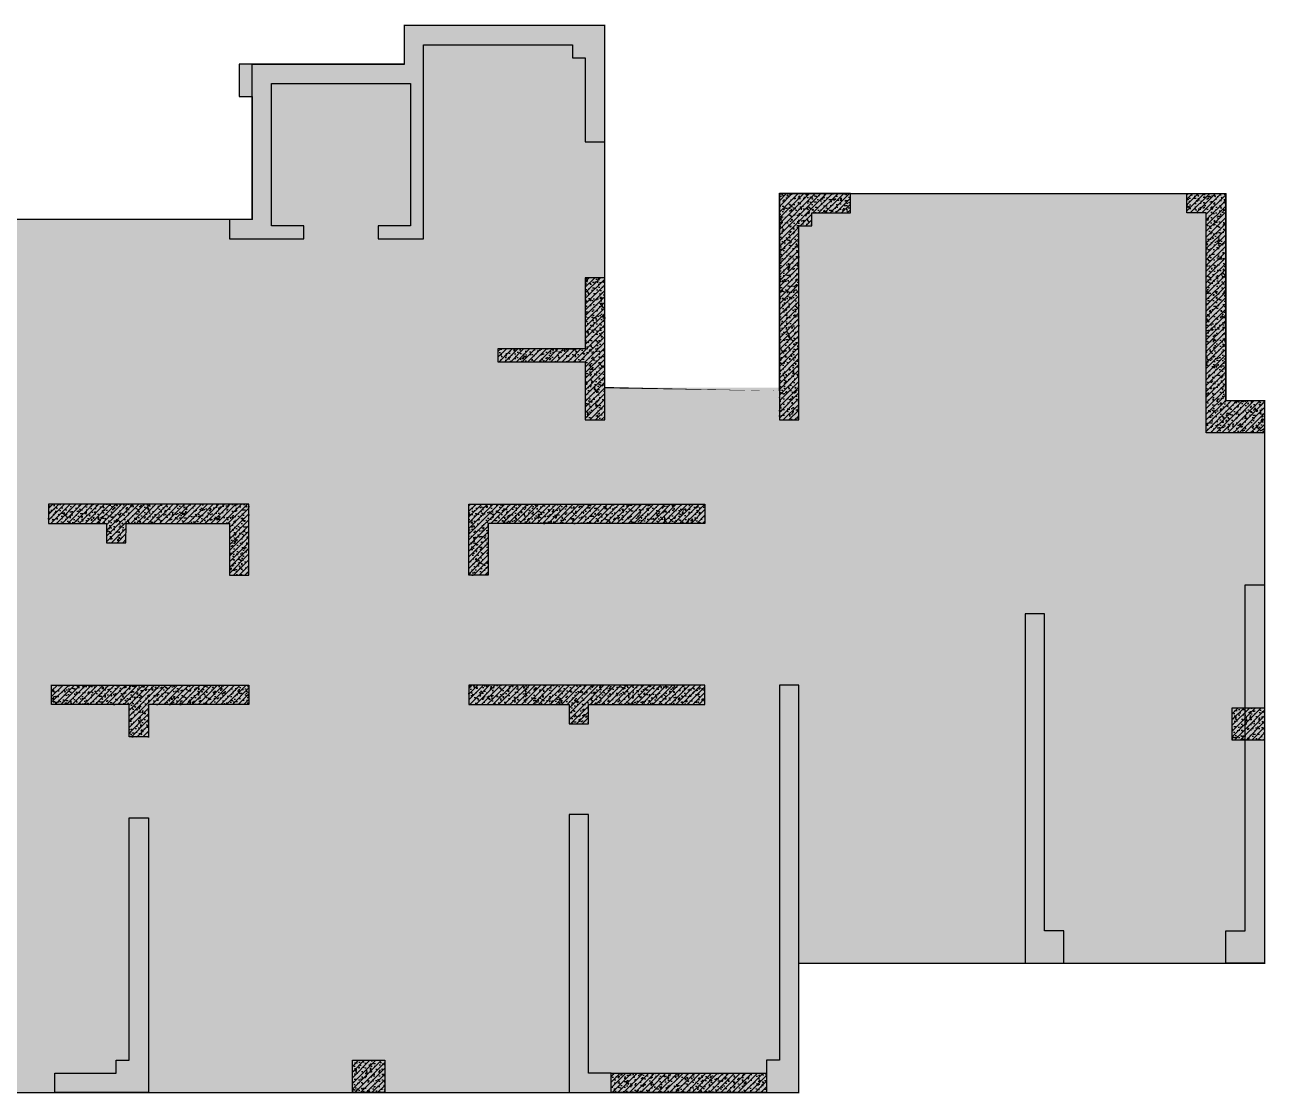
# Model space of a CAD drawing. Extents: x 923964 to 1204934, y 804567 to 1705037.
# Drawn here: x 966660 to 985834, y 1092117 to 1108637 of the extents above; entities that cross this region are included whole.
import ezdxf

# ---------------------------------------------------------------- set-up
doc = ezdxf.new("R2010")
doc.units = 0
doc.header["$LTSCALE"] = 500
for name, color, linetype in [('S_COLU', 2, 'CONTINUOUS'), ('S_COLU_HACH', 15, 'CONTINUOUS'), ('S_WALL', 2, 'CONTINUOUS'), ('S_WALL_HACH', 30, 'CONTINUOUS'), ('S_WALL_OTHE_HACH', 33, 'CONTINUOUS'), ('主楼填充1', 1, 'CONTINUOUS')]:
    doc.layers.add(name, color=color, linetype=linetype)
pattern_1 = [(45, (654442.8093931782, 731564.5731772534), (-44.19417382415921, 44.19417382415922), []), (49.99999999999999, (654442.8093931782, 731564.5731772534), (179.3150456501884, -15.68803374564878), [18.75, -206.25]), (355, (654442.8093931782, 731564.5731772534), (-34.68783340325, 188.048033425003), [15, -165]), (100.4514, (654457.7523131783, 731563.2658422533), (144.6273454285054, 172.3598855152384), [15.9350475, -175.285528]), (46.18420000000002, (654442.8093931782, 731614.5731772534), (266.8102621564111, -41.37975358225452), [28.12499999999997, -309.3749999999995]), (96.6356, (654465.0435794282, 731611.1248505034), (233.6656763871758, 243.5294677251104), [23.902572, -262.92825]), (351.1842, (654442.8093931782, 731614.5731772534), (233.6654862834068, 243.5296502313311), [22.5, -247.5]), (21, (654467.8093931782, 731602.0731772534), (149.2267630296154, -100.6547226663347), [18.75, -206.25]), (326.0000000000001, (654467.8093931782, 731602.0731772534), (60.82883298039543, 181.2875112617133), [15, -165]), (71.4514, (654480.2449514283, 731593.6852757534), (210.0556571453725, 80.6326241774881), [15.9350475, -175.285528]), (37.50000000000001, (654442.8093931782, 731564.5731772534), (3.039963829322667, 83.22346345782788), [0, -163, 0, -167.5, 0, -165.625]), (7.499999999999999, (654442.8093931782, 731564.5731772534), (65.76738436053715, 98.60292797059006), [0, -95.5, 0, -159.25, 0, -63.125]), (327.5, (654387.0593931782, 731564.5731772534), (133.4556090431022, -5.638717933594939), [0, -62.5, 0, -195, 0, -258.75]), (317.5, (654362.0593931782, 731564.5731772534), (145.7965423355966, 25.02624558307943), [0, -81.25, 0, -129.5, 0, -183.75])]

msp = doc.modelspace()

# ---------------------------------------------------------------- hatches: boundary and pattern name
at = {"layer": 'S_COLU_HACH'}
h = msp.add_hatch(color=256, dxfattribs=at)
h.dxf.hatch_style = 1
h.paths.add_polyline_path([(985323.8950209541, 1098077.307713919), (985823.8950209541, 1098077.307713919), (985823.8950209541, 1097577.369780855), (985323.8950209541, 1097577.369780855)])
h = msp.add_hatch(color=256, dxfattribs=at)
h.dxf.hatch_style = 1
h.paths.add_polyline_path([(971723.8949482581, 1092627.369582072), (972223.8949482581, 1092627.369582072), (972223.8949482581, 1092127.431649008), (971723.8949482581, 1092127.431649008)])
at = {"layer": 'S_WALL_HACH'}
h = msp.add_hatch(color=256, dxfattribs=at)
h.dxf.hatch_style = 1
h.paths.add_polyline_path([(975623.8950209769, 1108627.369613996), (972523.8950209764, 1108627.369613996), (972523.8950209764, 1108027.369613994), (969973.8950209764, 1108027.369613996), (969973.8950209739, 1107527.431648985), (970173.8950209764, 1107527.369581893), (970173.8950209755, 1105627.369613966), (969823.8950210097, 1105627.369613995), (969823.8950210116, 1105327.369613994), (970973.895021019, 1105327.369613966), (970973.8950209764, 1105527.369613995), (970473.8950209764, 1105527.369613995), (970473.8950209934, 1107727.369613992), (972623.8950210225, 1107727.369613966), (972623.8950209764, 1105527.369613995), (972123.8950210137, 1105527.369613995), (972123.8950210051, 1105327.36961391), (972823.8950209952, 1105327.369614079), (972823.8950209888, 1108327.36961399), (975123.8040296237, 1108327.369599271), (975123.8040296023, 1108127.30942814), (975323.8950209902, 1108127.309428152), (975323.8950209764, 1106827.369597291), (975623.895020976, 1106827.369597289)])
h = msp.add_hatch(color=256, dxfattribs=at)
h.dxf.hatch_style = 1
h.paths.add_polyline_path([(978823.8955146226, 1105527.36958202), (978823.8955146216, 1105727.369613991), (979423.8942407254, 1105727.369613991), (979423.8942506695, 1106027.369613993), (978323.8954099619, 1106027.369613995), (978323.8946319581, 1102527.374849052), (978623.8942429931, 1102527.385266712), (978623.8942468605, 1105527.369582028)])
h = msp.add_hatch(color=256, dxfattribs=at)
h.dxf.hatch_style = 1
h.paths.add_polyline_path([(985823.8950209927, 1102327.369613995), (984923.8950209541, 1102327.369613995), (984923.895000295, 1105727.369613958), (984623.8950003337, 1105727.369614027), (984623.8949771333, 1106027.369613995), (985223.8950209923, 1106027.369613995), (985223.8950209927, 1102827.369613995), (985823.8950209927, 1102827.369613995), (985823.8950209927, 1102627.369613995)])
h = msp.add_hatch(color=256, dxfattribs=at)
h.dxf.hatch_style = 1
h.paths.add_polyline_path([(974173.8950209767, 1103427.369599286), (975323.8950209884, 1103427.369599286), (975323.8950209884, 1102527.369599286), (975623.8950209545, 1102527.36959929), (975623.8950209833, 1104727.369597305), (975323.8950209732, 1104727.369597272), (975323.8950209444, 1103627.369613997), (973973.8950209767, 1103627.369599286), (973973.8950209767, 1103427.369599286)])
h = msp.add_hatch(color=256, dxfattribs=at)
h.dxf.hatch_style = 1
h.paths.add_polyline_path([(970123.5541261372, 1100327.369707776), (970123.55412614, 1101227.369707824), (967023.8950162518, 1101227.369610625), (967023.895025701, 1100927.369617414), (967923.8950209764, 1100927.369614019), (967923.5541458749, 1100627.369612864), (968223.7245791936, 1100627.369614593), (968224.065462759, 1100927.369613446), (969824.0654679579, 1100927.369567129), (969823.7245739952, 1100127.369660893), (970123.2132312772, 1100127.369801564), (970123.2132312772, 1100327.369801565)])
h = msp.add_hatch(color=256, dxfattribs=at)
h.dxf.hatch_style = 1
h.paths.add_polyline_path([(973523.9465924494, 1100327.369613988), (973523.9465924466, 1101227.369707824), (977173.8950322978, 1101227.369599286), (977173.8950133994, 1100927.369612864), (975523.8950209876, 1100927.369615174), (975523.8692404456, 1100927.369614027), (973823.8821255087, 1100927.369614023), (973823.9079164481, 1100127.369613998), (973523.9465924487, 1100127.369613987)])
h = msp.add_hatch(color=256, dxfattribs=at)
h.dxf.hatch_style = 1
h.paths.add_polyline_path([(985223.8950285944, 1094627.384642224), (985523.8948394061, 1094627.354585774), (985523.8400141944, 1099977.36962613), (985823.9500277175, 1099977.369601874), (985824.0065403392, 1094127.369613995), (985223.8950133913, 1094127.399662972)])
h = msp.add_hatch(color=256, dxfattribs=at)
h.dxf.hatch_style = 1
h.paths.add_polyline_path([(982123.8952800042, 1099527.369601874), (982123.894376134, 1094127.369613995), (982723.7986073038, 1094127.369667214), (982723.7986073038, 1094627.370127124), (982423.8955606503, 1094627.370066432), (982423.8951128771, 1099527.36962613)])
h = msp.add_hatch(color=256, dxfattribs=at)
h.dxf.hatch_style = 1
h.paths.add_polyline_path([(968573.895025928, 1098127.36953479), (968573.8950160247, 1097627.369613987), (968273.8950249706, 1097627.36920259), (968273.8950169822, 1098127.369229017), (967073.8950209406, 1098127.364683874), (967073.8950209406, 1098427.37454413), (969923.4083064748, 1098427.379447901), (970123.4083064748, 1098427.379447901), (970123.408306472, 1098127.369693214)])
h = msp.add_hatch(color=256, dxfattribs=at)
h.dxf.hatch_style = 1
h.paths.add_polyline_path([(977173.8587464183, 1098427.31093372), (973523.8950259498, 1098427.374807565), (973523.8950160071, 1098127.364420439), (975073.8950209613, 1098127.369614002), (975073.8950209558, 1097827.368664853), (975373.8950209557, 1097827.368970357), (975373.8950209612, 1098127.369614002), (977173.8587464176, 1098127.369613998)])
h = msp.add_hatch(color=256, dxfattribs=at)
h.dxf.hatch_style = 1
h.paths.add_polyline_path([(978323.894978783, 1098427.310939346), (978323.8949141618, 1092627.379719576), (978123.8949767794, 1092627.379742479), (978123.895065215, 1092127.379799839), (978623.8949985035, 1092127.379799839), (978623.8950631247, 1098427.310933723)])
h = msp.add_hatch(color=256, dxfattribs=at)
h.dxf.hatch_style = 1
h.paths.add_polyline_path([(975723.7988894088, 1092427.369644368), (975373.8956941238, 1092427.369583677), (975373.8943477934, 1096427.369626147), (975073.8951914986, 1096427.36960189), (975073.8948504222, 1092127.429131239), (975723.7989046151, 1092127.429184458)])
h = msp.add_hatch(color=256, dxfattribs=at)
h.dxf.hatch_style = 1
h.paths.add_polyline_path([(967123.8951948555, 1092427.369842703), (968073.7594980444, 1092427.36961402), (968073.7595126511, 1092627.369582072), (968273.76447694, 1092627.378622651), (968274.0402749383, 1096377.36970548), (968574.0395105584, 1096377.369522524), (968573.7505313754, 1092127.431649008), (967123.8950209983, 1092127.432257602)])
h = msp.add_hatch(color=256, dxfattribs=at)
h.dxf.hatch_style = 1
h.paths.add_polyline_path([(975723.753791849, 1092427.369644376), (978123.8499234373, 1092427.369644376), (978123.8499234373, 1092127.379799847), (975723.753791849, 1092127.379799847)])
at = {"layer": 'S_WALL_OTHE_HACH'}
h = msp.add_hatch(dxfattribs=at)
h.set_pattern_fill('钢筋混凝土', color=256, scale=25)
h.set_pattern_definition(pattern_1)
h.paths.add_polyline_path([(975623.8950209769, 1108627.369613996), (972523.8950209764, 1108627.369613996), (972523.8950209764, 1108027.369613994), (969973.8950209764, 1108027.369613996), (969973.8950209739, 1107527.431648985), (970173.8950209764, 1107527.369581893), (970173.8950209755, 1105627.369613966), (969823.8950210097, 1105627.369613995), (969823.8950210116, 1105327.369613994), (970973.895021019, 1105327.369613966), (970973.8950209764, 1105527.369613995), (970473.8950209764, 1105527.369613995), (970473.8950209934, 1107727.369613992), (972623.8950210225, 1107727.369613966), (972623.8950209764, 1105527.369613995), (972123.8950210137, 1105527.369613995), (972123.8950210051, 1105327.36961391), (972823.8950209952, 1105327.369614079), (972823.8950209888, 1108327.36961399), (975123.8040296237, 1108327.369599271), (975123.8040296023, 1108127.30942814), (975323.8950209902, 1108127.309428152), (975323.8950209764, 1106827.369597291), (975623.895020976, 1106827.369597289)])
h = msp.add_hatch(dxfattribs=at)
h.set_pattern_fill('钢筋混凝土', color=256, scale=25)
h.set_pattern_definition([(45, (654442.8093931782, 731564.5731772534), (-44.19417382415921, 44.19417382415922), []), (49.99999999999999, (654442.8093931782, 731564.5731772534), (179.3150456501884, -15.68803374564878), [18.75, -206.25]), (355, (654442.8093931782, 731564.5731772534), (-34.68783340325, 188.048033425003), [15, -165]), (100.4514, (654457.7523131783, 731563.2658422533), (144.6273454285054, 172.3598855152384), [15.9350475, -175.285528]), (46.18420000000002, (654442.8093931782, 731614.5731772534), (266.8102621564111, -41.37975358225452), [28.12499999999996, -309.3749999999994]), (96.6356, (654465.0435794282, 731611.1248505034), (233.6656763871758, 243.5294677251104), [23.902572, -262.92825]), (351.1842, (654442.8093931782, 731614.5731772534), (233.6654862834068, 243.5296502313311), [22.5, -247.5]), (21, (654467.8093931782, 731602.0731772534), (149.2267630296154, -100.6547226663347), [18.75, -206.25]), (326.0000000000001, (654467.8093931782, 731602.0731772534), (60.82883298039543, 181.2875112617133), [15, -165]), (71.4514, (654480.2449514283, 731593.6852757534), (210.0556571453725, 80.6326241774881), [15.9350475, -175.285528]), (37.50000000000001, (654442.8093931782, 731564.5731772534), (3.039963829322667, 83.22346345782788), [0, -163, 0, -167.5, 0, -165.625]), (7.499999999999999, (654442.8093931782, 731564.5731772534), (65.76738436053715, 98.60292797059006), [0, -95.5, 0, -159.25, 0, -63.125]), (327.5, (654387.0593931782, 731564.5731772534), (133.4556090431022, -5.638717933594939), [0, -62.5, 0, -195, 0, -258.75]), (317.5, (654362.0593931782, 731564.5731772534), (145.7965423355966, 25.02624558307943), [0, -81.25, 0, -129.5, 0, -183.75])])
h.paths.add_polyline_path([(978823.8955146226, 1105527.36958202), (978823.8955146216, 1105727.369613991), (979423.8942407254, 1105727.369613991), (979423.8942506695, 1106027.369613993), (978323.8954099619, 1106027.369613995), (978323.8946319581, 1102527.374849052), (978623.8942429931, 1102527.385266712), (978623.8942468605, 1105527.369582028)])
h = msp.add_hatch(dxfattribs=at)
h.set_pattern_fill('钢筋混凝土', color=256, scale=25)
h.set_pattern_definition(pattern_1)
h.paths.add_polyline_path([(985823.8950209927, 1102327.369613995), (984923.8950209541, 1102327.369613995), (984923.895000295, 1105727.369613958), (984623.8950003337, 1105727.369614027), (984623.8949771333, 1106027.369613995), (985223.8950209923, 1106027.369613995), (985223.8950209927, 1102827.369613995), (985823.8950209927, 1102827.369613995), (985823.8950209927, 1102627.369613995)])
h = msp.add_hatch(dxfattribs=at)
h.set_pattern_fill('钢筋混凝土', color=256, scale=25)
h.set_pattern_definition([(45, (666260.9666536127, 578524.1579051933), (-44.19417382415921, 44.19417382415922), []), (49.99999999999999, (666260.9666536127, 578524.1579051933), (179.3150456501884, -15.68803374564878), [18.75, -206.25]), (355, (666260.9666536127, 578524.1579051933), (-34.68783340325, 188.048033425003), [15, -165]), (100.4514, (666275.9095736127, 578522.8505701933), (144.6273454285054, 172.3598855152384), [15.9350475, -175.285528]), (46.18420000000002, (666260.9666536127, 578574.1579051933), (266.8102621564111, -41.37975358225452), [28.12499999999998, -309.3749999999996]), (96.6356, (666283.2008398627, 578570.7095784433), (233.6656763871758, 243.5294677251104), [23.902572, -262.92825]), (351.1842, (666260.9666536127, 578574.1579051933), (233.6654862834068, 243.5296502313311), [22.5, -247.5]), (21, (666285.9666536127, 578561.6579051933), (149.2267630296154, -100.6547226663347), [18.75, -206.25]), (326.0000000000001, (666285.9666536127, 578561.6579051933), (60.82883298039543, 181.2875112617133), [15, -165]), (71.4514, (666298.4022118626, 578553.2700036933), (210.0556571453725, 80.6326241774881), [15.9350475, -175.285528]), (37.50000000000001, (666260.9666536127, 578524.1579051933), (3.039963829322667, 83.22346345782788), [0, -163, 0, -167.5, 0, -165.625]), (7.499999999999999, (666260.9666536127, 578524.1579051933), (65.76738436053715, 98.60292797059006), [0, -95.5, 0, -159.25, 0, -63.125]), (327.5, (666205.2166536127, 578524.1579051933), (133.4556090431022, -5.638717933594939), [0, -62.5, 0, -195, 0, -258.75]), (317.5, (666180.2166536127, 578524.1579051933), (145.7965423355966, 25.02624558307943), [0, -81.25, 0, -129.5, 0, -183.75])])
h.paths.add_polyline_path([(974173.8950209767, 1103427.369599286), (975323.8950209884, 1103427.369599286), (975323.8950209884, 1102527.369599286), (975623.8950209545, 1102527.36959929), (975623.8950209833, 1104727.369597305), (975323.8950209732, 1104727.369597272), (975323.8950209444, 1103627.369613997), (973973.8950209767, 1103627.369599286), (973973.8950209767, 1103427.369599286)])
h = msp.add_hatch(dxfattribs=at)
h.set_pattern_fill('钢筋混凝土', color=256, scale=25)
h.set_pattern_definition(pattern_1)
h.paths.add_polyline_path([(970123.5541261372, 1100327.369707776), (970123.55412614, 1101227.369707824), (967023.8950162518, 1101227.369610625), (967023.895025701, 1100927.369617414), (967923.8950209764, 1100927.369614019), (967923.5541458749, 1100627.369612864), (968223.7245791936, 1100627.369614593), (968224.065462759, 1100927.369613446), (969824.0654679579, 1100927.369567129), (969823.7245739952, 1100127.369660893), (970123.2132312772, 1100127.369801564), (970123.2132312772, 1100327.369801565)])
h = msp.add_hatch(dxfattribs=at)
h.set_pattern_fill('钢筋混凝土', color=256, scale=25)
h.set_pattern_definition(pattern_1)
h.paths.add_polyline_path([(973523.9465924494, 1100327.369613988), (973523.9465924466, 1101227.369707824), (977173.8950322978, 1101227.369599286), (977173.8950133994, 1100927.369612864), (975523.8950209876, 1100927.369615174), (975523.8692404456, 1100927.369614027), (973823.8821255087, 1100927.369614023), (973823.9079164481, 1100127.369613998), (973523.9465924487, 1100127.369613987)])
h = msp.add_hatch(dxfattribs=at)
h.set_pattern_fill('钢筋混凝土', color=256, scale=25)
h.set_pattern_definition(pattern_1)
h.paths.add_polyline_path([(985223.8950285944, 1094627.384642224), (985523.8948394061, 1094627.354585774), (985523.8400141944, 1099977.36962613), (985823.9500277175, 1099977.369601874), (985824.0065403392, 1094127.369613995), (985223.8950133913, 1094127.399662972)])
h = msp.add_hatch(dxfattribs=at)
h.set_pattern_fill('钢筋混凝土', color=256, scale=25)
h.set_pattern_definition([(45, (648710.9666536127, 878324.1579051933), (-44.19417382415921, 44.19417382415922), []), (49.99999999999999, (648710.9666536127, 878324.1579051933), (179.3150456501884, -15.68803374564878), [18.75, -206.25]), (355, (648710.9666536127, 878324.1579051933), (-34.68783340325, 188.048033425003), [15, -165]), (100.4514, (648725.9095736127, 878322.8505701933), (144.6273454285054, 172.3598855152384), [15.9350475, -175.285528]), (46.18420000000002, (648710.9666536127, 878374.1579051933), (266.8102621564111, -41.37975358225452), [28.12499999999999, -309.3749999999998]), (96.6356, (648733.2008398627, 878370.7095784433), (233.6656763871758, 243.5294677251104), [23.902572, -262.92825]), (351.1842, (648710.9666536127, 878374.1579051933), (233.6654862834068, 243.5296502313311), [22.5, -247.5]), (21, (648735.9666536127, 878361.6579051933), (149.2267630296154, -100.6547226663347), [18.75, -206.25]), (326.0000000000001, (648735.9666536127, 878361.6579051933), (60.82883298039543, 181.2875112617133), [15, -165]), (71.4514, (648748.4022118626, 878353.2700036933), (210.0556571453725, 80.6326241774881), [15.9350475, -175.285528]), (37.50000000000001, (648710.9666536127, 878324.1579051933), (3.039963829322667, 83.22346345782788), [0, -163, 0, -167.5, 0, -165.625]), (7.499999999999999, (648710.9666536127, 878324.1579051933), (65.76738436053715, 98.60292797059006), [0, -95.5, 0, -159.25, 0, -63.125]), (327.5, (648655.2166536127, 878324.1579051933), (133.4556090431022, -5.638717933594939), [0, -62.5, 0, -195, 0, -258.75]), (317.5, (648630.2166536127, 878324.1579051933), (145.7965423355966, 25.02624558307943), [0, -81.25, 0, -129.5, 0, -183.75])])
h.paths.add_polyline_path([(982123.8952800042, 1099527.369601874), (982123.894376134, 1094127.369613995), (982723.7986073038, 1094127.369667214), (982723.7986073038, 1094627.370127124), (982423.8955606503, 1094627.370066432), (982423.8951128771, 1099527.36962613)])
h = msp.add_hatch(dxfattribs=at)
h.set_pattern_fill('钢筋混凝土', color=256, scale=25)
h.set_pattern_definition([(45, (648710.9666536127, 828324.1579051933), (-44.19417382415921, 44.19417382415922), []), (49.99999999999999, (648710.9666536127, 828324.1579051933), (179.3150456501884, -15.68803374564878), [18.75, -206.25]), (355, (648710.9666536127, 828324.1579051933), (-34.68783340325, 188.048033425003), [15, -165]), (100.4514, (648725.9095736127, 828322.8505701933), (144.6273454285054, 172.3598855152384), [15.9350475, -175.285528]), (46.18420000000002, (648710.9666536127, 828374.1579051933), (266.8102621564111, -41.37975358225452), [28.12499999999998, -309.3749999999997]), (96.6356, (648733.2008398627, 828370.7095784433), (233.6656763871758, 243.5294677251104), [23.902572, -262.92825]), (351.1842, (648710.9666536127, 828374.1579051933), (233.6654862834068, 243.5296502313311), [22.5, -247.5]), (21, (648735.9666536127, 828361.6579051933), (149.2267630296154, -100.6547226663347), [18.75, -206.25]), (326.0000000000001, (648735.9666536127, 828361.6579051933), (60.82883298039543, 181.2875112617133), [15, -165]), (71.4514, (648748.4022118626, 828353.2700036933), (210.0556571453725, 80.6326241774881), [15.9350475, -175.285528]), (37.50000000000001, (648710.9666536127, 828324.1579051933), (3.039963829322667, 83.22346345782788), [0, -163, 0, -167.5, 0, -165.625]), (7.499999999999999, (648710.9666536127, 828324.1579051933), (65.76738436053715, 98.60292797059006), [0, -95.5, 0, -159.25, 0, -63.125]), (327.5, (648655.2166536127, 828324.1579051933), (133.4556090431022, -5.638717933594939), [0, -62.5, 0, -195, 0, -258.75]), (317.5, (648630.2166536127, 828324.1579051933), (145.7965423355966, 25.02624558307943), [0, -81.25, 0, -129.5, 0, -183.75])])
h.paths.add_polyline_path([(968573.895025928, 1098127.36953479), (968573.8950160247, 1097627.369613987), (968273.8950249706, 1097627.36920259), (968273.8950169822, 1098127.369229017), (967073.8950209406, 1098127.364683874), (967073.8950209406, 1098427.37454413), (969923.4083064748, 1098427.379447901), (970123.4083064748, 1098427.379447901), (970123.408306472, 1098127.369693214)])
h = msp.add_hatch(dxfattribs=at)
h.set_pattern_fill('钢筋混凝土', color=256, scale=25)
h.set_pattern_definition(pattern_1)
h.paths.add_polyline_path([(977173.8587464183, 1098427.31093372), (973523.8950259498, 1098427.374807565), (973523.8950160071, 1098127.364420439), (975073.8950209613, 1098127.369614002), (975073.8950209558, 1097827.368664853), (975373.8950209557, 1097827.368970357), (975373.8950209612, 1098127.369614002), (977173.8587464176, 1098127.369613998)])
h = msp.add_hatch(dxfattribs=at)
h.set_pattern_fill('钢筋混凝土', color=256, scale=25)
h.set_pattern_definition([(45, (648710.9666536127, 878324.1579051933), (-44.19417382415921, 44.19417382415922), []), (49.99999999999999, (648710.9666536127, 878324.1579051933), (179.3150456501884, -15.68803374564878), [18.75, -206.25]), (355, (648710.9666536127, 878324.1579051933), (-34.68783340325, 188.048033425003), [15, -165]), (100.4514, (648725.9095736127, 878322.8505701933), (144.6273454285054, 172.3598855152384), [15.9350475, -175.285528]), (46.18420000000002, (648710.9666536127, 878374.1579051933), (266.8102621564111, -41.37975358225452), [28.12499999999998, -309.3749999999997]), (96.6356, (648733.2008398627, 878370.7095784433), (233.6656763871758, 243.5294677251104), [23.902572, -262.92825]), (351.1842, (648710.9666536127, 878374.1579051933), (233.6654862834068, 243.5296502313311), [22.5, -247.5]), (21, (648735.9666536127, 878361.6579051933), (149.2267630296154, -100.6547226663347), [18.75, -206.25]), (326.0000000000001, (648735.9666536127, 878361.6579051933), (60.82883298039543, 181.2875112617133), [15, -165]), (71.4514, (648748.4022118626, 878353.2700036933), (210.0556571453725, 80.6326241774881), [15.9350475, -175.285528]), (37.50000000000001, (648710.9666536127, 878324.1579051933), (3.039963829322667, 83.22346345782788), [0, -163, 0, -167.5, 0, -165.625]), (7.499999999999999, (648710.9666536127, 878324.1579051933), (65.76738436053715, 98.60292797059006), [0, -95.5, 0, -159.25, 0, -63.125]), (327.5, (648655.2166536127, 878324.1579051933), (133.4556090431022, -5.638717933594939), [0, -62.5, 0, -195, 0, -258.75]), (317.5, (648630.2166536127, 878324.1579051933), (145.7965423355966, 25.02624558307943), [0, -81.25, 0, -129.5, 0, -183.75])])
h.paths.add_polyline_path([(978323.894978783, 1098427.310939346), (978323.8949141618, 1092627.379719576), (978123.8949767794, 1092627.379742479), (978123.895065215, 1092127.379799839), (978623.8949985035, 1092127.379799839), (978623.8950631247, 1098427.310933723)])
h = msp.add_hatch(dxfattribs=at)
h.set_pattern_fill('钢筋混凝土', color=256, scale=25)
h.set_pattern_definition([(45, (665961.1112023611, 833774.0960370409), (-44.19417382415921, 44.19417382415922), []), (49.99999999999999, (665961.1112023611, 833774.0960370409), (179.3150456501884, -15.68803374564878), [18.75, -206.25]), (355, (665961.1112023611, 833774.0960370409), (-34.68783340325, 188.048033425003), [15, -165]), (100.4514, (665976.0541223611, 833772.7887020409), (144.6273454285054, 172.3598855152384), [15.9350475, -175.285528]), (46.18420000000002, (665961.1112023611, 833824.0960370409), (266.8102621564111, -41.37975358225452), [28.12499999999996, -309.3749999999994]), (96.6356, (665983.3453886111, 833820.6477102909), (233.6656763871758, 243.5294677251104), [23.902572, -262.92825]), (351.1842, (665961.1112023611, 833824.0960370409), (233.6654862834068, 243.5296502313311), [22.5, -247.5]), (21, (665986.1112023611, 833811.5960370409), (149.2267630296154, -100.6547226663347), [18.75, -206.25]), (326.0000000000001, (665986.1112023611, 833811.5960370409), (60.82883298039543, 181.2875112617133), [15, -165]), (71.4514, (665998.5467606111, 833803.2081355408), (210.0556571453725, 80.6326241774881), [15.9350475, -175.285528]), (37.50000000000001, (665961.1112023611, 833774.0960370409), (3.039963829322667, 83.22346345782788), [0, -163, 0, -167.5, 0, -165.625]), (7.499999999999999, (665961.1112023611, 833774.0960370409), (65.76738436053715, 98.60292797059006), [0, -95.5, 0, -159.25, 0, -63.125]), (327.5, (665905.3612023611, 833774.0960370409), (133.4556090431022, -5.638717933594939), [0, -62.5, 0, -195, 0, -258.75]), (317.5, (665880.3612023611, 833774.0960370409), (145.7965423355966, 25.02624558307943), [0, -81.25, 0, -129.5, 0, -183.75])])
h.paths.add_polyline_path([(985323.8950209541, 1098077.307713919), (985823.8950209541, 1098077.307713919), (985823.8950209541, 1097577.369780855), (985323.8950209541, 1097577.369780855)])
h = msp.add_hatch(dxfattribs=at)
h.set_pattern_fill('钢筋混凝土', color=256, scale=25)
h.set_pattern_definition(pattern_1)
h.paths.add_polyline_path([(975723.7988894088, 1092427.369644368), (975373.8956941238, 1092427.369583677), (975373.8943477934, 1096427.369626147), (975073.8951914986, 1096427.36960189), (975073.8948504222, 1092127.429131239), (975723.7989046151, 1092127.429184458)])
h = msp.add_hatch(dxfattribs=at)
h.set_pattern_fill('钢筋混凝土', color=256, scale=25)
h.set_pattern_definition(pattern_1)
h.paths.add_polyline_path([(967123.8951948555, 1092427.369842703), (968073.7594980444, 1092427.36961402), (968073.7595126511, 1092627.369582072), (968273.76447694, 1092627.378622651), (968274.0402749383, 1096377.36970548), (968574.0395105584, 1096377.369522524), (968573.7505313754, 1092127.431649008), (967123.8950209983, 1092127.432257602)])
h = msp.add_hatch(dxfattribs=at)
h.set_pattern_fill('钢筋混凝土', color=256, scale=25)
h.set_pattern_definition([(45, (652361.111129665, 828324.1579051933), (-44.19417382415921, 44.19417382415922), []), (49.99999999999999, (652361.111129665, 828324.1579051933), (179.3150456501884, -15.68803374564878), [18.75, -206.25]), (355, (652361.111129665, 828324.1579051933), (-34.68783340325, 188.048033425003), [15, -165]), (100.4514, (652376.0540496651, 828322.8505701933), (144.6273454285054, 172.3598855152384), [15.9350475, -175.285528]), (46.18420000000002, (652361.111129665, 828374.1579051933), (266.8102621564111, -41.37975358225452), [28.12499999999997, -309.3749999999995]), (96.6356, (652383.3453159151, 828370.7095784433), (233.6656763871758, 243.5294677251104), [23.902572, -262.92825]), (351.1842, (652361.111129665, 828374.1579051933), (233.6654862834068, 243.5296502313311), [22.5, -247.5]), (21, (652386.111129665, 828361.6579051933), (149.2267630296154, -100.6547226663347), [18.75, -206.25]), (326.0000000000001, (652386.111129665, 828361.6579051933), (60.82883298039543, 181.2875112617133), [15, -165]), (71.4514, (652398.546687915, 828353.2700036933), (210.0556571453725, 80.6326241774881), [15.9350475, -175.285528]), (37.50000000000001, (652361.111129665, 828324.1579051933), (3.039963829322667, 83.22346345782788), [0, -163, 0, -167.5, 0, -165.625]), (7.499999999999999, (652361.111129665, 828324.1579051933), (65.76738436053715, 98.60292797059006), [0, -95.5, 0, -159.25, 0, -63.125]), (327.5, (652305.361129665, 828324.1579051933), (133.4556090431022, -5.638717933594939), [0, -62.5, 0, -195, 0, -258.75]), (317.5, (652280.361129665, 828324.1579051933), (145.7965423355966, 25.02624558307943), [0, -81.25, 0, -129.5, 0, -183.75])])
h.paths.add_polyline_path([(971723.8949482581, 1092627.369582072), (972223.8949482581, 1092627.369582072), (972223.8949482581, 1092127.431649008), (971723.8949482581, 1092127.431649008)])
h = msp.add_hatch(dxfattribs=at)
h.set_pattern_fill('钢筋混凝土', color=256, scale=25)
h.set_pattern_definition([(45, (648710.9215560529, 878324.1579052013), (-44.19417382415921, 44.19417382415922), []), (49.99999999999999, (648710.9215560529, 878324.1579052013), (179.3150456501884, -15.68803374564878), [18.75, -206.25]), (355, (648710.9215560529, 878324.1579052013), (-34.68783340325, 188.048033425003), [15, -165]), (100.4514, (648725.8644760529, 878322.8505702013), (144.6273454285054, 172.3598855152384), [15.9350475, -175.285528]), (46.18420000000002, (648710.9215560529, 878374.1579052013), (266.8102621564111, -41.37975358225452), [28.12499999999997, -309.3749999999995]), (96.6356, (648733.1557423029, 878370.7095784514), (233.6656763871758, 243.5294677251104), [23.902572, -262.92825]), (351.1842, (648710.9215560529, 878374.1579052013), (233.6654862834068, 243.5296502313311), [22.5, -247.5]), (21, (648735.9215560529, 878361.6579052013), (149.2267630296154, -100.6547226663347), [18.75, -206.25]), (326.0000000000001, (648735.9215560529, 878361.6579052013), (60.82883298039543, 181.2875112617133), [15, -165]), (71.4514, (648748.3571143028, 878353.2700037012), (210.0556571453725, 80.6326241774881), [15.9350475, -175.285528]), (37.50000000000001, (648710.9215560529, 878324.1579052013), (3.039963829322667, 83.22346345782788), [0, -163, 0, -167.5, 0, -165.625]), (7.499999999999999, (648710.9215560529, 878324.1579052013), (65.76738436053715, 98.60292797059006), [0, -95.5, 0, -159.25, 0, -63.125]), (327.5, (648655.1715560529, 878324.1579052013), (133.4556090431022, -5.638717933594939), [0, -62.5, 0, -195, 0, -258.75]), (317.5, (648630.1715560529, 878324.1579052013), (145.7965423355966, 25.02624558307943), [0, -81.25, 0, -129.5, 0, -183.75])])
h.paths.add_polyline_path([(975723.753791849, 1092427.369644376), (978123.8499234373, 1092427.369644376), (978123.8499234373, 1092127.379799847), (975723.753791849, 1092127.379799847)])
at = {"layer": '主楼填充1'}
h = msp.add_hatch(dxfattribs=at)
h.set_pattern_fill('GRASS', color=1, scale=20)
h.set_pattern_definition([(90, (0, 260000), (-359.21, 359.21), [95.25, -623.17]), (45, (0, 260000), (-359.2102448427661, 359.2102448427661), [95.25, -412.75]), (135, (0, 260000), (-359.2102448427661, -359.2102448427661), [95.25, -412.75])])
edge = h.paths.add_edge_path()
edge.add_line((970173.8950210176, 1105627.369599258), (970173.8950210195, 1107927.369599259))
edge.add_line((970273.8950210195, 1108027.369599259), (972523.8950209876, 1108027.369599259))
edge.add_line((972523.8950209876, 1108027.369599259), (972523.8950209876, 1108627.369599281))
edge.add_line((972523.8950209876, 1108627.369599281), (975623.8950752775, 1108627.369599281))
edge.add_line((975623.8950752775, 1108627.369599281), (975623.8950209894, 1103027.370005581))
edge.add_line((975623.8950209894, 1103027.370005581), (978323.8944875044, 1103027.369360948))
edge.add_line((978323.8944875044, 1103027.369360948), (978323.8944875076, 1106027.369599286))
edge.add_line((978323.8944875076, 1106027.369599286), (985223.8950209932, 1106027.369599287))
edge.add_line((985223.8950209932, 1106027.369599287), (985223.8950209932, 1102827.369599286))
edge.add_line((985223.8950209932, 1102827.369599286), (985823.8950209937, 1102827.369599286))
edge.add_line((985823.8950209937, 1102827.369599286), (985824.0065403401, 1094127.369599286))
edge.add_line((985824.0065403401, 1094127.369599286), (978623.8949985043, 1094127.369599286))
edge.add_line((978623.8949985043, 1094127.369599286), (978623.8949985043, 1092127.37978513))
edge.add_line((978623.8949985043, 1092127.37978513), (951523.895401341, 1092127.376472391))
edge.add_line((951523.895401341, 1092127.376472391), (951523.895401341, 1094127.376472391))
edge.add_line((951523.895401341, 1094127.376472391), (944423.7835016365, 1094127.369599286))
edge.add_line((944423.7835016365, 1094127.369599286), (944423.895020983, 1102827.369599291))
edge.add_line((944423.895020983, 1102827.369599291), (945023.895020983, 1102827.369599291))
edge.add_line((945023.895020983, 1102827.369599291), (945023.8950209834, 1106027.369599291))
edge.add_line((945023.8950209834, 1106027.369599291), (951823.895020983, 1106027.369599291))
edge.add_line((951823.895020983, 1106027.369599291), (951823.895020983, 1103027.369683265))
edge.add_line((951823.895020983, 1103027.369683265), (954973.8950209892, 1103027.369683265))
edge.add_line((954973.8950209892, 1103027.369683265), (954973.8950209892, 1108427.369584577))
edge.add_line((954973.8950209892, 1108427.369584577), (958073.8950209892, 1108427.369584577))
edge.add_line((958073.8950209892, 1108427.369584577), (958073.8950209892, 1107527.369599278))
edge.add_line((958073.8950209892, 1107527.369599278), (960423.8950209555, 1107527.369599262))
edge.add_line((960423.8950209555, 1107527.369599262), (960423.8947150768, 1105627.369599258))
edge.add_line((960423.8947150768, 1105627.369599258), (969823.8947150768, 1105627.369599258))
edge.add_line((969823.8947150797, 1105627.369599258), (970273.8950210176, 1105627.369599257))

# ---------------------------------------------------------------- linework, layer by layer
at = {"layer": 'S_COLU'}
for points in [[(985323.8950209541, 1098077.307713919), (985823.8950209541, 1098077.307713919), (985823.8950209541, 1097577.369780855), (985323.8950209541, 1097577.369780855)], [(971723.8949482581, 1092627.369582072), (972223.8949482581, 1092627.369582072), (972223.8949482581, 1092127.431649008), (971723.8949482581, 1092127.431649008)]]:
    msp.add_lwpolyline(points, close=True, dxfattribs=at)
at = {"layer": 'S_WALL'}
for points in [[(975623.8950209769, 1108627.369613996), (972523.8950209764, 1108627.369613996), (972523.8950209764, 1108027.369613994), (969973.8950209764, 1108027.369613996), (969973.8950209739, 1107527.431648985), (970173.8950209764, 1107527.369581893), (970173.8950209755, 1105627.369613966), (969823.8950210097, 1105627.369613995), (969823.8950210116, 1105327.369613994), (970973.895021019, 1105327.369613966), (970973.8950209764, 1105527.369613995), (970473.8950209764, 1105527.369613995), (970473.8950209934, 1107727.369613992), (972623.8950210225, 1107727.369613966), (972623.8950209764, 1105527.369613995), (972123.8950210137, 1105527.369613995), (972123.8950210051, 1105327.36961391), (972823.8950209952, 1105327.369614079), (972823.8950209888, 1108327.36961399), (975123.8040296237, 1108327.369599271), (975123.8040296023, 1108127.30942814), (975323.8950209902, 1108127.309428152), (975323.8950209764, 1106827.369597291), (975623.895020976, 1106827.369597289)], [(974173.8950209767, 1103427.369599286), (974173.8950209767, 1103427.369599286), (975323.8950209884, 1103427.369599286), (975323.8950209884, 1102527.369599286), (975623.8950209545, 1102527.36959929), (975623.8950209833, 1104727.369597305), (975323.8950209732, 1104727.369597272), (975323.8950209444, 1103627.369613997), (973973.8950209767, 1103627.369599286), (973973.8950209767, 1103427.369599286)]]:
    msp.add_lwpolyline(points, close=True, dxfattribs=at)
at = {"layer": 'S_WALL', "elevation": 3.741426031367035e-08}
for points in [[(978823.8955146226, 1105527.36958202), (978823.8955146216, 1105727.369613991), (979423.8942407254, 1105727.369613991), (979423.8942506695, 1106027.369613993), (978323.8954099619, 1106027.369613995), (978323.8946319581, 1102527.374849052), (978623.8942429931, 1102527.385266712), (978623.8942468605, 1105527.369582028)], [(985823.8950209927, 1102327.369613995), (984923.8950209541, 1102327.369613995), (984923.895000295, 1105727.369613958), (984623.8950003337, 1105727.369614027), (984623.8949771333, 1106027.369613995), (985223.8950209923, 1106027.369613995), (985223.8950209927, 1102827.369613995), (985823.8950209927, 1102827.369613995), (985823.8950209927, 1102627.369613995)], [(970123.5541261372, 1100327.369707776), (970123.55412614, 1101227.369707824), (967023.8950162518, 1101227.369610625), (967023.895025701, 1100927.369617414), (967923.8950209764, 1100927.369614019), (967923.5541458749, 1100627.369612864), (968223.7245791936, 1100627.369614593), (968224.065462759, 1100927.369613446), (969824.0654679579, 1100927.369567129), (969823.7245739952, 1100127.369660893), (970123.2132312772, 1100127.369801564), (970123.2132312772, 1100327.369801565)], [(973523.9465924494, 1100327.369613988), (973523.9465924466, 1101227.369707824), (977173.8950322978, 1101227.369599286), (977173.8950133994, 1100927.369612864), (975523.8950209876, 1100927.369615174), (975523.8692404456, 1100927.369614027), (973823.8821255087, 1100927.369614023), (973823.9079164481, 1100127.369613998), (973523.9465924487, 1100127.369613987), (973523.9465924487, 1100327.369613988)], [(985223.8950285944, 1094627.384642224), (985523.8948394061, 1094627.354585774), (985523.8400141944, 1099977.36962613), (985823.9500277175, 1099977.369601874), (985824.0065403392, 1094127.369613995), (985223.8950133913, 1094127.399662972)], [(982123.8952800042, 1099527.369601874), (982123.894376134, 1094127.369613995), (982723.7986073038, 1094127.369667214), (982723.7986073038, 1094627.370127124), (982423.8955606503, 1094627.370066432), (982423.8951128771, 1099527.36962613)], [(968573.895025928, 1098127.36953479), (968573.8950160247, 1097627.369613987), (968273.8950249706, 1097627.36920259), (968273.8950169822, 1098127.369229017), (967073.8950209406, 1098127.364683874), (967073.8950209406, 1098427.37454413), (969923.4083064748, 1098427.379447901), (969923.4083064748, 1098427.379447901), (970123.4083064748, 1098427.379447901), (970123.4083064748, 1098427.379447901), (970123.408306472, 1098127.369693214), (968573.895025928, 1098127.36953479)], [(977173.8587464183, 1098427.31093372), (973523.8950259498, 1098427.374807565), (973523.8950160071, 1098127.364420439), (975073.8950209613, 1098127.369614002), (975073.8950209558, 1097827.368664853), (975373.8950209557, 1097827.368970357), (975373.8950209612, 1098127.369614002), (977173.8587464176, 1098127.369613998)], [(978323.894978783, 1098427.310939346), (978323.8949141618, 1092627.379719576), (978123.8949767794, 1092627.379742479), (978123.895065215, 1092127.379799839), (978623.8949985035, 1092127.379799839), (978623.8950631247, 1098427.310933723)], [(975723.7988894088, 1092427.369644368), (975373.8956941238, 1092427.369583677), (975373.8943477934, 1096427.369626147), (975073.8951914986, 1096427.36960189), (975073.8948504222, 1092127.429131239), (975723.7989046151, 1092127.429184458)], [(967123.8951948555, 1092427.369842703), (968073.7594980444, 1092427.36961402), (968073.7595126511, 1092627.369582072), (968273.76447694, 1092627.378622651), (968274.0402749383, 1096377.36970548), (968574.0395105584, 1096377.369522524), (968573.7505313754, 1092127.431649008), (967123.8950209983, 1092127.432257602)], [(975723.753791849, 1092427.369644376), (978123.8499234373, 1092427.369644376), (978123.8499234373, 1092127.379799847), (975723.753791849, 1092127.379799847)]]:
    msp.add_lwpolyline(points, close=True, dxfattribs=at)
at = {"layer": '主楼填充1', "color": 1, "const_width": 20, "elevation": 3.741426031367035e-08}
msp.add_lwpolyline([(960423.8947150768, 1105627.369599258), (969823.8947150768, 1105627.369599258), (969823.8947150797, 1105627.369599258), (970173.8950210176, 1105627.369599258), (970173.8950210195, 1108027.369599259), (972523.894948292, 1108027.369599259), (972523.894948292, 1108627.369599281), (975623.8950752775, 1108627.369599281), (975623.8950209894, 1103027.370005581), (978323.8944875044, 1103027.369360948), (978323.8944875076, 1106027.369599286), (985223.8950209932, 1106027.369599287), (985223.8950209932, 1102827.369599286), (985823.8950209937, 1102827.369599286), (985824.0065403401, 1094127.369599286), (978623.8949985043, 1094127.369599286), (978623.8949985043, 1092127.37978513), (951523.895401341, 1092127.376472391)], dxfattribs=at)

doc.saveas('drawing.dxf')
